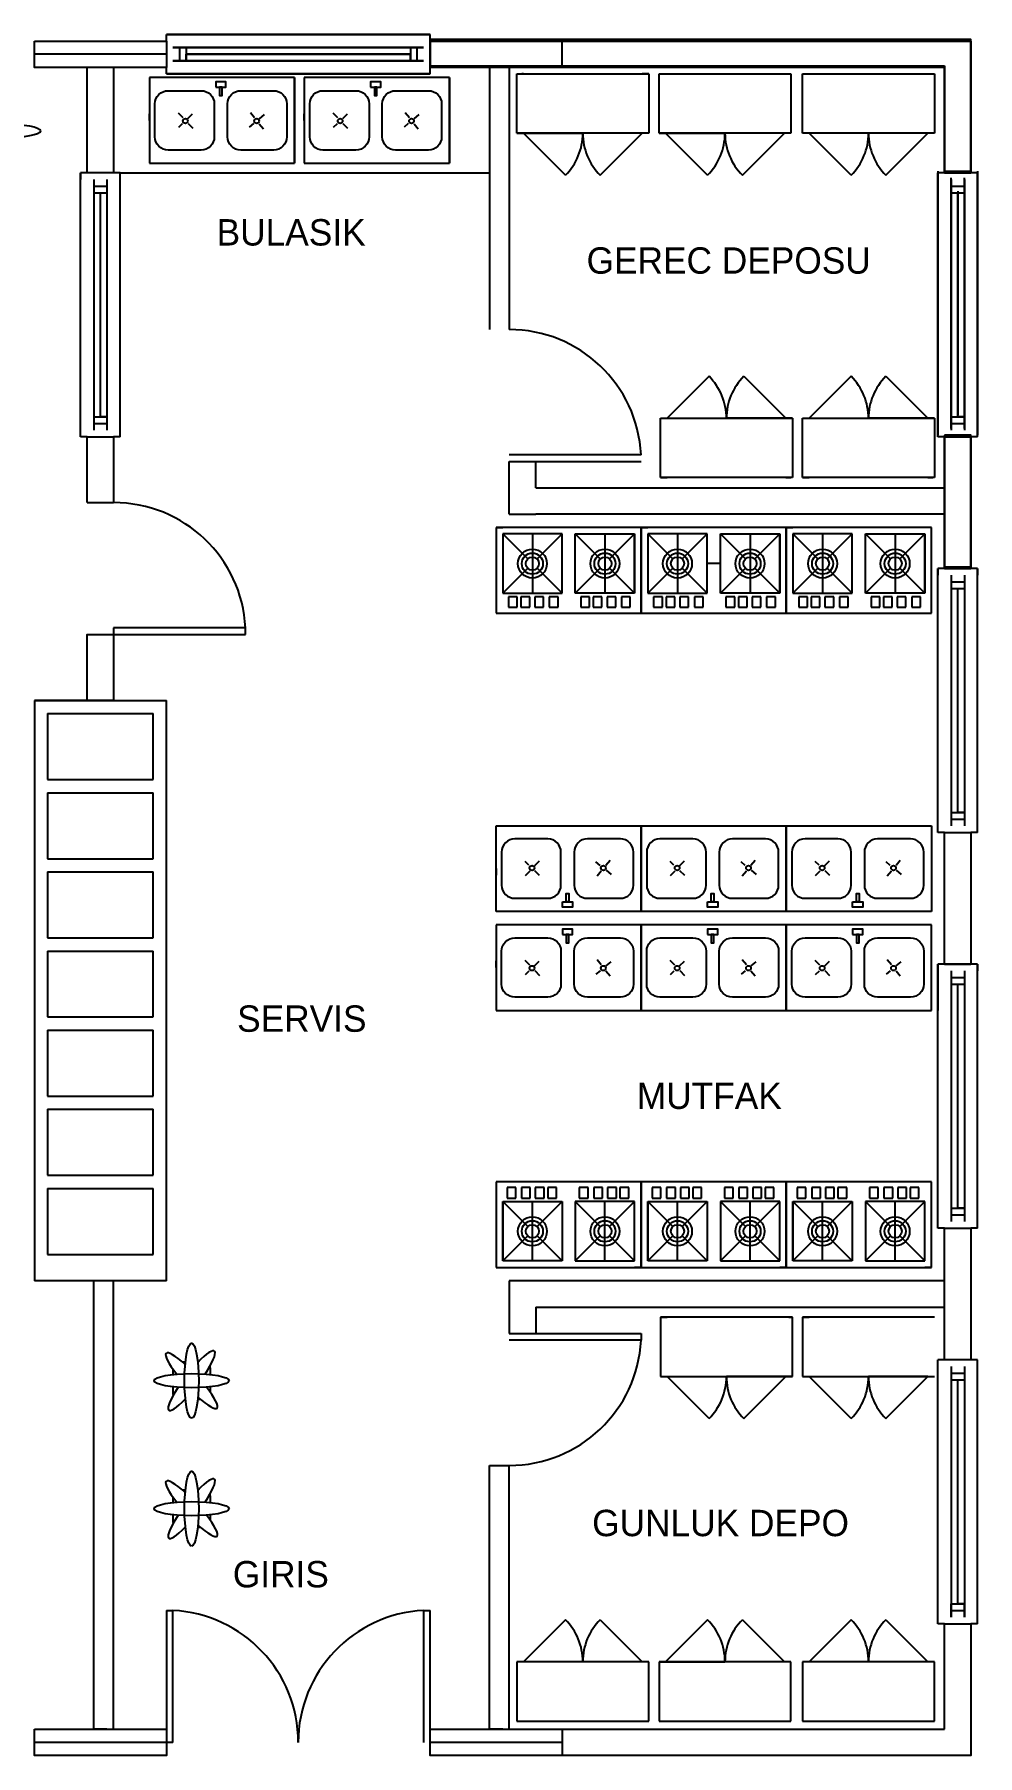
# Model space of a CAD drawing. Header units: millimetres. Extents: x -2460 to 1915, y -15 to 2310.
# Drawn here: x 1200 to 1915, y -10 to 1295 of the extents above; entities that cross this region are included whole.
import ezdxf

# ---------------------------------------------------------------- set-up
doc = ezdxf.new("R2010")
doc.units = ezdxf.units.MM

msp = doc.modelspace()

# ---------------------------------------------------------------- linework, layer by layer
for p, q in [((1300, 1295), (1500, 1295)), ((1300, 1290), (1300, 1295)), ((1300, 1295), (1305, 1295)), ((1500, 1295), (1300, 1295)), ((1300, 1290), (1300, 1295)), ((1300, 1295), (1305, 1295)), ((1500, 1295), (1495, 1295)), ((1500, 1295), (1495, 1295)), ((1500, 1290), (1500, 1295)), ((1500, 1290), (1500, 1295)), ((1300, 1280), (1200, 1280)), ((1300, 1290), (1300, 1270)), ((1495, 1285), (1305, 1285)), ((1305, 1285), (1310, 1285)), ((1305, 1285), (1495, 1285)), ((1305, 1285), (1310, 1285)), ((1310, 1285), (1310, 1275)), ((1310, 1285), (1315, 1285)), ((1310, 1285), (1310, 1275)), ((1310, 1285), (1315, 1285)), ((1315, 1285), (1315, 1275)), ((1315, 1285), (1315, 1275)), ((1315, 1275), (1315, 1280)), ((1315, 1280), (1485, 1280)), ((1485, 1280), (1315, 1280)), ((1490, 1285), (1485, 1285)), ((1485, 1285), (1485, 1275)), ((1490, 1285), (1485, 1285)), ((1485, 1285), (1485, 1275)), ((1485, 1275), (1485, 1280)), ((1495, 1285), (1490, 1285)), ((1490, 1285), (1490, 1275)), ((1495, 1285), (1490, 1285)), ((1490, 1285), (1490, 1275)), ((1500, 1290), (1500, 1270)), ((1900, 1291.25), (1600, 1291.25)), ((1300, 1265), (1300, 1270)), ((1300, 1265), (1300, 1270)), ((1495, 1275), (1305, 1275)), ((1305, 1275), (1310, 1275)), ((1305, 1275), (1495, 1275)), ((1305, 1275), (1310, 1275)), ((1310, 1275), (1315, 1275)), ((1310, 1275), (1315, 1275)), ((1490, 1275), (1485, 1275)), ((1490, 1275), (1485, 1275)), ((1495, 1275), (1490, 1275)), ((1495, 1275), (1490, 1275)), ((1500, 1265), (1500, 1270)), ((1500, 1265), (1500, 1270)), ((1545, 1271.25), (1545, 1071.25)), ((1560, 1271.25), (1560, 1071.25)), ((1600, 1271.25), (1890, 1271.25)), ((1397.193, 1262.335), (1287.193, 1262.335)), ((1287.193, 1262.335), (1287.193, 1197.335)), ((1300, 1265), (1500, 1265)), ((1300, 1265), (1305, 1265)), ((1500, 1265), (1300, 1265)), ((1300, 1265), (1305, 1265)), ((1397.193, 1262.335), (1397.193, 1197.335)), ((1397.193, 1197.335), (1397.193, 1262.335)), ((1514.551, 1262.335), (1404.551, 1262.335)), ((1404.551, 1262.335), (1404.551, 1197.335)), ((1500, 1265), (1495, 1265)), ((1500, 1265), (1495, 1265)), ((1514.551, 1262.335), (1514.551, 1197.335)), ((1514.551, 1197.335), (1514.551, 1262.335)), ((1565.719, 1265.05), (1665.719, 1265.05)), ((1565.719, 1220.05), (1565.719, 1265.05)), ((1565.719, 1265.05), (1570.719, 1265.05)), ((1665.719, 1265.05), (1660.719, 1265.05)), ((1665.719, 1265.05), (1665.719, 1220.05)), ((1673.509, 1265.05), (1773.509, 1265.05)), ((1673.509, 1220.05), (1673.509, 1265.05)), ((1773.509, 1265.05), (1773.509, 1220.05)), ((1782.301, 1265.05), (1882.301, 1265.05)), ((1782.301, 1220.05), (1782.301, 1265.05)), ((1882.301, 1265.05), (1882.301, 1220.05)), ((1287.193, 1229.835), (1287.193, 1234.835)), ((1312.689, 1231.661), (1309.186, 1235.229)), ((1312.052, 1227.17), (1309.198, 1224.367)), ((1316.334, 1231.179), (1319.902, 1234.682)), ((1316.483, 1227.463), (1319.986, 1223.896)), ((1365.973, 1227.361), (1362.908, 1224.791)), ((1366.96, 1231.79), (1363.747, 1235.621)), ((1370.414, 1227.307), (1373.626, 1223.476)), ((1370.556, 1231.023), (1374.387, 1234.236)), ((1404.551, 1229.835), (1404.551, 1234.835)), ((1430.047, 1231.661), (1426.544, 1235.229)), ((1429.41, 1227.17), (1426.556, 1224.367)), ((1433.692, 1231.179), (1437.26, 1234.682)), ((1433.841, 1227.463), (1437.344, 1223.896)), ((1483.331, 1227.361), (1480.266, 1224.791)), ((1484.318, 1231.79), (1481.105, 1235.621)), ((1487.772, 1227.307), (1490.984, 1223.476)), ((1487.914, 1231.023), (1491.745, 1234.236)), ((1665.719, 1220.05), (1565.719, 1220.05)), ((1565.719, 1220.05), (1570.719, 1220.05)), ((1570.719, 1220.05), (1615.719, 1220.05)), ((1660.719, 1220.05), (1570.719, 1220.05)), ((1602.539, 1188.23), (1570.719, 1220.05)), ((1628.9, 1188.23), (1660.719, 1220.05)), ((1773.509, 1220.05), (1673.509, 1220.05)), ((1673.509, 1220.05), (1678.509, 1220.05)), ((1678.509, 1220.05), (1723.509, 1220.05)), ((1768.509, 1220.05), (1678.509, 1220.05)), ((1710.329, 1188.23), (1678.509, 1220.05)), ((1736.69, 1188.23), (1768.509, 1220.05)), ((1882.301, 1220.05), (1782.301, 1220.05)), ((1877.301, 1220.05), (1787.301, 1220.05)), ((1819.121, 1188.23), (1787.301, 1220.05)), ((1845.481, 1188.23), (1877.301, 1220.05)), ((1235, 990), (1235, 1190)), ((1240, 1190), (1235, 1190)), ((1235, 1190), (1235, 1185)), ((1265, 1190), (1260, 1190)), ((1265, 990), (1265, 1190)), ((1265, 1190), (1545, 1190)), ((1287.193, 1197.335), (1397.193, 1197.335)), ((1287.193, 1197.335), (1397.193, 1197.335)), ((1404.551, 1197.335), (1514.551, 1197.335)), ((1404.551, 1197.335), (1514.551, 1197.335)), ((1885, 1191.25), (1885, 991.25)), ((1885, 990), (1885, 1190)), ((1890, 1190), (1885, 1190)), ((1885, 1190), (1885, 1185)), ((1890, 1190), (1910, 1190)), ((1915, 1190), (1910, 1190)), ((1915, 1191.25), (1915, 991.25)), ((1915, 990), (1915, 1190)), ((1915, 1190), (1915, 1185)), ((1245, 1185), (1245, 995)), ((1245, 1180), (1255, 1180)), ((1245, 1175), (1255, 1175)), ((1250, 1005), (1250, 1175)), ((1255, 1185), (1255, 995)), ((1895, 996.25), (1895, 1186.25)), ((1895, 1185), (1895, 995)), ((1895, 1185), (1895, 1180)), ((1895, 1180), (1905, 1180)), ((1895, 1180), (1895, 1175)), ((1895, 1175), (1905, 1175)), ((1900, 1176.25), (1900, 1006.25)), ((1900, 1005), (1900, 1175)), ((1905, 996.25), (1905, 1186.25)), ((1905, 1185), (1905, 995)), ((1905, 1185), (1905, 1180)), ((1905, 1180), (1905, 1175)), ((1711.42, 1035.77), (1679.6, 1003.95)), ((1737.78, 1035.77), (1769.6, 1003.95)), ((1819.12, 1035.77), (1787.3, 1003.95)), ((1845.48, 1035.77), (1877.3, 1003.95)), ((1245, 1005), (1255, 1005)), ((1255, 1005), (1250, 1005)), ((1895, 1005), (1905, 1005)), ((1905, 1005), (1900, 1005)), ((1245, 1000), (1255, 1000)), ((1674.6, 958.95), (1674.6, 1003.95)), ((1674.6, 1003.95), (1774.6, 1003.95)), ((1679.6, 1003.95), (1769.6, 1003.95)), ((1769.6, 1003.95), (1724.6, 1003.95)), ((1774.6, 1003.95), (1769.6, 1003.95)), ((1774.6, 1003.95), (1774.6, 958.95)), ((1782.3, 958.95), (1782.3, 1003.95)), ((1782.3, 1003.95), (1882.3, 1003.95)), ((1787.3, 1003.95), (1877.3, 1003.95)), ((1877.3, 1003.95), (1832.3, 1003.95)), ((1882.3, 1003.95), (1877.3, 1003.95)), ((1882.3, 1003.95), (1882.3, 958.95)), ((1895, 1000), (1905, 1000)), ((1240, 990), (1235, 990)), ((1240, 990), (1260, 990)), ((1265, 990), (1260, 990)), ((1890, 990), (1885, 990)), ((1890, 990), (1910, 990)), ((1915, 990), (1910, 990)), ((1659.875, 976.25), (1559.875, 976.25)), ((1559.875, 971.25), (1659.875, 971.25)), ((1560, 931.25), (1559.875, 971.25)), ((1580, 951.25), (1580, 971.25)), ((1774.6, 958.95), (1674.6, 958.95)), ((1674.6, 958.95), (1679.6, 958.95)), ((1774.6, 958.95), (1769.6, 958.95)), ((1882.3, 958.95), (1782.3, 958.95)), ((1782.3, 958.95), (1787.3, 958.95)), ((1882.3, 958.95), (1877.3, 958.95)), ((1890, 951.25), (1890, 958.95)), ((1239.875, 940), (1260, 940)), ((1560, 931.25), (1580, 931.25)), ((1890, 931.25), (1890, 921.25)), ((1890, 931.25), (1890, 921.25)), ((1660, 921.25), (1550, 921.25)), ((1550, 921.25), (1550, 856.25)), ((1550, 921.25), (1555, 921.25)), ((1550, 921.25), (1555, 921.25)), ((1555, 916.25), (1555, 871.25)), ((1600, 916.25), (1555, 916.25)), ((1555, 916.25), (1573.964, 897.286)), ((1577.5, 916.25), (1577.5, 871.25)), ((1600, 916.25), (1581.036, 897.286)), ((1600, 871.25), (1600, 916.25)), ((1600, 871.25), (1600, 916.25)), ((1660, 921.25), (1610, 921.25)), ((1610, 916.25), (1655, 916.25)), ((1610, 871.25), (1610, 916.25)), ((1610, 916.25), (1628.964, 897.286)), ((1632.5, 916.25), (1632.5, 871.25)), ((1655, 916.25), (1636.036, 897.286)), ((1655, 916.25), (1655, 871.25)), ((1655, 871.25), (1655, 916.25)), ((1660, 856.25), (1660, 921.25)), ((1770, 921.25), (1660, 921.25)), ((1660, 921.25), (1660, 856.25)), ((1660, 921.25), (1665, 921.25)), ((1660, 921.25), (1665, 921.25)), ((1665, 916.25), (1665, 871.25)), ((1710, 916.25), (1665, 916.25)), ((1665, 916.25), (1683.964, 897.286)), ((1687.5, 916.25), (1687.5, 871.25)), ((1710, 916.25), (1691.036, 897.286)), ((1710, 871.25), (1710, 916.25)), ((1710, 871.25), (1710, 916.25)), ((1770, 921.25), (1720, 921.25)), ((1720, 916.25), (1765, 916.25)), ((1720, 871.25), (1720, 916.25)), ((1720, 916.25), (1738.964, 897.286)), ((1742.5, 916.25), (1742.5, 871.25)), ((1765, 916.25), (1746.036, 897.286)), ((1765, 916.25), (1765, 871.25)), ((1765, 871.25), (1765, 916.25)), ((1770, 856.25), (1770, 921.25)), ((1880, 921.25), (1770, 921.25)), ((1770, 921.25), (1770, 856.25)), ((1770, 921.25), (1775, 921.25)), ((1770, 921.25), (1775, 921.25)), ((1775, 916.25), (1775, 871.25)), ((1820, 916.25), (1775, 916.25)), ((1775, 916.25), (1793.964, 897.286)), ((1797.5, 916.25), (1797.5, 871.25)), ((1820, 916.25), (1801.036, 897.286)), ((1820, 871.25), (1820, 916.25)), ((1820, 871.25), (1820, 916.25)), ((1880, 921.25), (1830, 921.25)), ((1830, 916.25), (1875, 916.25)), ((1830, 871.25), (1830, 916.25)), ((1830, 916.25), (1848.964, 897.286)), ((1852.5, 916.25), (1852.5, 871.25)), ((1875, 916.25), (1856.036, 897.286)), ((1875, 916.25), (1875, 871.25)), ((1875, 871.25), (1875, 916.25)), ((1880, 856.25), (1880, 921.25)), ((1573.964, 890.214), (1555, 871.25)), ((1581.036, 890.214), (1600, 871.25)), ((1610, 871.25), (1610, 893.75)), ((1628.964, 890.214), (1610, 871.25)), ((1636.036, 890.214), (1655, 871.25)), ((1683.964, 890.214), (1665, 871.25)), ((1691.036, 890.214), (1710, 871.25)), ((1720, 893.75), (1710, 893.75)), ((1720, 871.25), (1720, 893.75)), ((1738.964, 890.214), (1720, 871.25)), ((1746.036, 890.214), (1765, 871.25)), ((1793.964, 890.214), (1775, 871.25)), ((1801.036, 890.214), (1820, 871.25)), ((1830, 871.25), (1830, 893.75)), ((1848.964, 890.214), (1830, 871.25)), ((1856.036, 890.214), (1875, 871.25)), ((1885, 690), (1885, 890)), ((1890, 890), (1885, 890)), ((1885, 890), (1885, 885)), ((1890, 890), (1910, 890)), ((1915, 890), (1910, 890)), ((1915, 690), (1915, 890)), ((1915, 890), (1915, 885)), ((1895, 885), (1895, 695)), ((1895, 885), (1895, 880)), ((1895, 880), (1905, 880)), ((1895, 880), (1895, 875)), ((1895, 875), (1905, 875)), ((1900, 705), (1900, 875)), ((1905, 885), (1905, 695)), ((1905, 885), (1905, 880)), ((1905, 880), (1905, 875)), ((1555, 871.25), (1600, 871.25)), ((1559.445, 868.586), (1559.445, 860.613)), ((1566.077, 868.586), (1559.445, 868.586)), ((1566.077, 860.613), (1566.077, 868.586)), ((1568.855, 868.586), (1568.855, 860.613)), ((1575.487, 868.586), (1568.855, 868.586)), ((1575.487, 860.613), (1575.487, 868.586)), ((1579.311, 868.586), (1579.311, 860.613)), ((1585.943, 868.586), (1579.311, 868.586)), ((1585.943, 860.613), (1585.943, 868.586)), ((1590.314, 868.586), (1590.314, 860.613)), ((1596.946, 868.586), (1590.314, 868.586)), ((1596.946, 860.613), (1596.946, 868.586)), ((1655, 871.25), (1610, 871.25)), ((1614.223, 868.586), (1614.223, 860.613)), ((1620.855, 868.586), (1614.223, 868.586)), ((1620.855, 860.613), (1620.855, 868.586)), ((1623.633, 868.586), (1623.633, 860.613)), ((1630.265, 868.586), (1623.633, 868.586)), ((1630.265, 860.613), (1630.265, 868.586)), ((1634.089, 868.586), (1634.089, 860.613)), ((1640.721, 868.586), (1634.089, 868.586)), ((1640.721, 860.613), (1640.721, 868.586)), ((1645.092, 868.586), (1645.092, 860.613)), ((1651.724, 868.586), (1645.092, 868.586)), ((1651.724, 860.613), (1651.724, 868.586)), ((1665, 871.25), (1710, 871.25)), ((1669.445, 868.586), (1669.445, 860.613)), ((1676.077, 868.586), (1669.445, 868.586)), ((1676.077, 860.613), (1676.077, 868.586)), ((1678.855, 868.586), (1678.855, 860.613)), ((1685.487, 868.586), (1678.855, 868.586)), ((1685.487, 860.613), (1685.487, 868.586)), ((1689.311, 868.586), (1689.311, 860.613)), ((1695.943, 868.586), (1689.311, 868.586)), ((1695.943, 860.613), (1695.943, 868.586)), ((1700.314, 868.586), (1700.314, 860.613)), ((1706.946, 868.586), (1700.314, 868.586)), ((1706.946, 860.613), (1706.946, 868.586)), ((1765, 871.25), (1720, 871.25)), ((1724.223, 868.586), (1724.223, 860.613)), ((1730.855, 868.586), (1724.223, 868.586)), ((1730.855, 860.613), (1730.855, 868.586)), ((1733.633, 868.586), (1733.633, 860.613)), ((1740.265, 868.586), (1733.633, 868.586)), ((1740.265, 860.613), (1740.265, 868.586)), ((1744.089, 868.586), (1744.089, 860.613)), ((1750.721, 868.586), (1744.089, 868.586)), ((1750.721, 860.613), (1750.721, 868.586)), ((1755.092, 868.586), (1755.092, 860.613)), ((1761.724, 868.586), (1755.092, 868.586)), ((1761.724, 860.613), (1761.724, 868.586)), ((1775, 871.25), (1820, 871.25)), ((1779.445, 868.586), (1779.445, 860.613)), ((1786.077, 868.586), (1779.445, 868.586)), ((1786.077, 860.613), (1786.077, 868.586)), ((1788.855, 868.586), (1788.855, 860.613)), ((1795.487, 868.586), (1788.855, 868.586)), ((1795.487, 860.613), (1795.487, 868.586)), ((1799.311, 868.586), (1799.311, 860.613)), ((1805.943, 868.586), (1799.311, 868.586)), ((1805.943, 860.613), (1805.943, 868.586)), ((1810.314, 868.586), (1810.314, 860.613)), ((1816.946, 868.586), (1810.314, 868.586)), ((1816.946, 860.613), (1816.946, 868.586)), ((1875, 871.25), (1830, 871.25)), ((1834.223, 868.586), (1834.223, 860.613)), ((1840.855, 868.586), (1834.223, 868.586)), ((1840.855, 860.613), (1840.855, 868.586)), ((1843.633, 868.586), (1843.633, 860.613)), ((1850.265, 868.586), (1843.633, 868.586)), ((1850.265, 860.613), (1850.265, 868.586)), ((1854.089, 868.586), (1854.089, 860.613)), ((1860.721, 868.586), (1854.089, 868.586)), ((1860.721, 860.613), (1860.721, 868.586)), ((1865.092, 868.586), (1865.092, 860.613)), ((1871.724, 868.586), (1865.092, 868.586)), ((1871.724, 860.613), (1871.724, 868.586)), ((1550, 856.25), (1660, 856.25)), ((1559.445, 860.613), (1566.077, 860.613)), ((1568.855, 860.613), (1575.487, 860.613)), ((1579.311, 860.613), (1585.943, 860.613)), ((1590.314, 860.613), (1596.946, 860.613)), ((1614.223, 860.613), (1620.855, 860.613)), ((1623.633, 860.613), (1630.265, 860.613)), ((1634.089, 860.613), (1640.721, 860.613)), ((1645.092, 860.613), (1651.724, 860.613)), ((1660, 856.25), (1770, 856.25)), ((1669.445, 860.613), (1676.077, 860.613)), ((1678.855, 860.613), (1685.487, 860.613)), ((1689.311, 860.613), (1695.943, 860.613)), ((1700.314, 860.613), (1706.946, 860.613)), ((1724.223, 860.613), (1730.855, 860.613)), ((1733.633, 860.613), (1740.265, 860.613)), ((1744.089, 860.613), (1750.721, 860.613)), ((1755.092, 860.613), (1761.724, 860.613)), ((1770, 856.25), (1880, 856.25)), ((1779.445, 860.613), (1786.077, 860.613)), ((1788.855, 860.613), (1795.487, 860.613)), ((1799.311, 860.613), (1805.943, 860.613)), ((1810.314, 860.613), (1816.946, 860.613)), ((1834.223, 860.613), (1840.855, 860.613)), ((1843.633, 860.613), (1850.265, 860.613)), ((1854.089, 860.613), (1860.721, 860.613)), ((1865.092, 860.613), (1871.724, 860.613)), ((1260, 845), (1260, 840)), ((1360, 845), (1260, 845)), ((1260, 840), (1360, 840)), ((1360, 840), (1360, 845)), ((1250, 790), (1200, 790)), ((1200, 790), (1250, 790)), ((1200, 790), (1200, 350)), ((1260, 790), (1240, 790)), ((1250, 790), (1300, 790)), ((1300, 350), (1300, 790)), ((1210, 780), (1250, 780)), ((1210, 780), (1210, 730)), ((1250, 780), (1290, 780)), ((1290, 730), (1290, 780)), ((1210, 730), (1290, 730)), ((1210, 720), (1250, 720)), ((1210, 720), (1210, 670)), ((1250, 720), (1290, 720)), ((1290, 670), (1290, 720)), ((1895, 705), (1905, 705)), ((1905, 705), (1900, 705)), ((1550, 630), (1550, 695)), ((1550, 695), (1880, 695)), ((1660, 630), (1660, 695)), ((1660, 695), (1660, 630)), ((1770, 630), (1770, 695)), ((1770, 695), (1770, 630)), ((1880, 695), (1880, 630)), ((1895, 700), (1905, 700)), ((1890, 690), (1885, 690)), ((1890, 690), (1910, 690)), ((1915, 690), (1910, 690)), ((1210, 670), (1290, 670)), ((1574.859, 665.165), (1572.005, 667.967)), ((1579.291, 664.871), (1582.793, 668.439)), ((1628.78, 664.973), (1625.715, 667.543)), ((1633.221, 665.027), (1636.434, 668.859)), ((1684.859, 665.165), (1682.005, 667.967)), ((1689.291, 664.871), (1692.793, 668.439)), ((1738.78, 664.973), (1735.715, 667.543)), ((1743.221, 665.027), (1746.434, 668.859)), ((1794.859, 665.165), (1792.005, 667.967)), ((1799.291, 664.871), (1802.793, 668.439)), ((1848.78, 664.973), (1845.715, 667.543)), ((1853.221, 665.027), (1856.434, 668.859)), ((1210, 660), (1250, 660)), ((1210, 660), (1210, 610)), ((1250, 660), (1290, 660)), ((1290, 610), (1290, 660)), ((1550, 662.5), (1550, 657.5)), ((1575.496, 660.673), (1571.994, 657.105)), ((1579.141, 661.156), (1582.709, 657.653)), ((1629.767, 660.545), (1626.555, 656.714)), ((1633.363, 661.311), (1637.195, 658.099)), ((1660, 662.5), (1660, 657.5)), ((1685.496, 660.673), (1681.994, 657.105)), ((1689.141, 661.156), (1692.709, 657.653)), ((1739.767, 660.545), (1736.555, 656.714)), ((1743.363, 661.311), (1747.195, 658.099)), ((1770, 662.5), (1770, 657.5)), ((1795.496, 660.673), (1791.994, 657.105)), ((1799.141, 661.156), (1802.709, 657.653)), ((1849.767, 660.545), (1846.555, 656.714)), ((1853.363, 661.311), (1857.195, 658.099)), ((1660, 630), (1550, 630)), ((1770, 630), (1660, 630)), ((1880, 630), (1770, 630)), ((1660, 620), (1550, 620)), ((1550, 620), (1550, 555)), ((1770, 620), (1660, 620)), ((1660, 620), (1660, 555)), ((1660, 555), (1660, 620)), ((1880, 620), (1770, 620)), ((1770, 620), (1770, 555)), ((1770, 555), (1770, 620)), ((1880, 555), (1880, 620)), ((1210, 610), (1290, 610)), ((1210, 600), (1250, 600)), ((1210, 600), (1210, 550)), ((1250, 600), (1290, 600)), ((1290, 550), (1290, 600)), ((1550, 587.5), (1550, 592.5)), ((1575.496, 589.327), (1571.994, 592.895)), ((1579.141, 588.844), (1582.709, 592.347)), ((1629.767, 589.455), (1626.555, 593.286)), ((1633.363, 588.689), (1637.195, 591.901)), ((1660, 587.5), (1660, 592.5)), ((1685.496, 589.327), (1681.994, 592.895)), ((1689.141, 588.844), (1692.709, 592.347)), ((1739.767, 589.455), (1736.555, 593.286)), ((1743.363, 588.689), (1747.195, 591.901)), ((1770, 587.5), (1770, 592.5)), ((1795.496, 589.327), (1791.994, 592.895)), ((1799.141, 588.844), (1802.709, 592.347)), ((1849.767, 589.455), (1846.555, 593.286)), ((1853.363, 588.689), (1857.195, 591.901)), ((1885, 390), (1885, 590)), ((1890, 590), (1885, 590)), ((1885, 590), (1885, 585)), ((1885, 590), (1885, 555)), ((1890, 590), (1910, 590)), ((1915, 590), (1910, 590)), ((1915, 390), (1915, 590)), ((1915, 590), (1915, 585)), ((1574.859, 584.835), (1572.005, 582.033)), ((1579.291, 585.129), (1582.793, 581.561)), ((1628.78, 585.027), (1625.715, 582.457)), ((1633.221, 584.973), (1636.434, 581.141)), ((1684.859, 584.835), (1682.005, 582.033)), ((1689.291, 585.129), (1692.793, 581.561)), ((1738.78, 585.027), (1735.715, 582.457)), ((1743.221, 584.973), (1746.434, 581.141)), ((1794.859, 584.835), (1792.005, 582.033)), ((1799.291, 585.129), (1802.793, 581.561)), ((1848.78, 585.027), (1845.715, 582.457)), ((1853.221, 584.973), (1856.434, 581.141)), ((1895, 585), (1895, 395)), ((1895, 585), (1895, 580)), ((1895, 580), (1905, 580)), ((1895, 580), (1895, 575)), ((1895, 575), (1905, 575)), ((1900, 405), (1900, 575)), ((1905, 585), (1905, 395)), ((1905, 585), (1905, 580)), ((1905, 580), (1905, 575)), ((1210, 550), (1290, 550)), ((1550, 555), (1660, 555)), ((1550, 555), (1660, 555)), ((1660, 555), (1770, 555)), ((1660, 555), (1770, 555)), ((1770, 555), (1880, 555)), ((1770, 555), (1880, 555)), ((1210, 540), (1250, 540)), ((1210, 540), (1210, 490)), ((1250, 540), (1290, 540)), ((1290, 490), (1290, 540)), ((1210, 490), (1290, 490)), ((1210, 480), (1250, 480)), ((1210, 480), (1210, 430)), ((1250, 480), (1290, 480)), ((1290, 430), (1290, 480)), ((1210, 430), (1290, 430)), ((1210, 420), (1250, 420)), ((1210, 420), (1210, 370)), ((1250, 420), (1290, 420)), ((1290, 370), (1290, 420)), ((1660, 425), (1550, 425)), ((1550, 425), (1550, 360)), ((1564.908, 420.637), (1558.276, 420.637)), ((1558.276, 420.637), (1558.276, 412.664)), ((1564.908, 412.664), (1564.908, 420.637)), ((1575.911, 420.637), (1569.279, 420.637)), ((1569.279, 420.637), (1569.279, 412.664)), ((1575.911, 412.664), (1575.911, 420.637)), ((1586.367, 420.637), (1579.735, 420.637)), ((1579.735, 420.637), (1579.735, 412.664)), ((1586.367, 412.664), (1586.367, 420.637)), ((1595.777, 420.637), (1589.145, 420.637)), ((1589.145, 420.637), (1589.145, 412.664)), ((1595.777, 412.664), (1595.777, 420.637)), ((1619.686, 420.637), (1613.054, 420.637)), ((1613.054, 420.637), (1613.054, 412.664)), ((1619.686, 412.664), (1619.686, 420.637)), ((1630.689, 420.637), (1624.057, 420.637)), ((1624.057, 420.637), (1624.057, 412.664)), ((1630.689, 412.664), (1630.689, 420.637)), ((1641.145, 420.637), (1634.513, 420.637)), ((1634.513, 420.637), (1634.513, 412.664)), ((1641.145, 412.664), (1641.145, 420.637)), ((1650.555, 420.637), (1643.923, 420.637)), ((1643.923, 420.637), (1643.923, 412.664)), ((1650.555, 412.664), (1650.555, 420.637)), ((1770, 425), (1660, 425)), ((1660, 425), (1660, 360)), ((1660, 360), (1660, 425)), ((1674.908, 420.637), (1668.276, 420.637)), ((1668.276, 420.637), (1668.276, 412.664)), ((1674.908, 412.664), (1674.908, 420.637)), ((1685.911, 420.637), (1679.279, 420.637)), ((1679.279, 420.637), (1679.279, 412.664)), ((1685.911, 412.664), (1685.911, 420.637)), ((1696.367, 420.637), (1689.735, 420.637)), ((1689.735, 420.637), (1689.735, 412.664)), ((1696.367, 412.664), (1696.367, 420.637)), ((1705.777, 420.637), (1699.145, 420.637)), ((1699.145, 420.637), (1699.145, 412.664)), ((1705.777, 412.664), (1705.777, 420.637)), ((1729.686, 420.637), (1723.054, 420.637)), ((1723.054, 420.637), (1723.054, 412.664)), ((1729.686, 412.664), (1729.686, 420.637)), ((1740.689, 420.637), (1734.057, 420.637)), ((1734.057, 420.637), (1734.057, 412.664)), ((1740.689, 412.664), (1740.689, 420.637)), ((1751.145, 420.637), (1744.513, 420.637)), ((1744.513, 420.637), (1744.513, 412.664)), ((1751.145, 412.664), (1751.145, 420.637)), ((1760.555, 420.637), (1753.923, 420.637)), ((1753.923, 420.637), (1753.923, 412.664)), ((1760.555, 412.664), (1760.555, 420.637)), ((1880, 425), (1770, 425)), ((1770, 425), (1770, 360)), ((1770, 360), (1770, 425)), ((1784.908, 420.637), (1778.276, 420.637)), ((1778.276, 420.637), (1778.276, 412.664)), ((1784.908, 412.664), (1784.908, 420.637)), ((1795.911, 420.637), (1789.279, 420.637)), ((1789.279, 420.637), (1789.279, 412.664)), ((1795.911, 412.664), (1795.911, 420.637)), ((1806.367, 420.637), (1799.735, 420.637)), ((1799.735, 420.637), (1799.735, 412.664)), ((1806.367, 412.664), (1806.367, 420.637)), ((1815.777, 420.637), (1809.145, 420.637)), ((1809.145, 420.637), (1809.145, 412.664)), ((1815.777, 412.664), (1815.777, 420.637)), ((1839.686, 420.637), (1833.054, 420.637)), ((1833.054, 420.637), (1833.054, 412.664)), ((1839.686, 412.664), (1839.686, 420.637)), ((1850.689, 420.637), (1844.057, 420.637)), ((1844.057, 420.637), (1844.057, 412.664)), ((1850.689, 412.664), (1850.689, 420.637)), ((1861.145, 420.637), (1854.513, 420.637)), ((1854.513, 420.637), (1854.513, 412.664)), ((1861.145, 412.664), (1861.145, 420.637)), ((1870.555, 420.637), (1863.923, 420.637)), ((1863.923, 420.637), (1863.923, 412.664)), ((1870.555, 412.664), (1870.555, 420.637)), ((1880, 360), (1880, 425)), ((1555, 365), (1555, 410)), ((1555, 410), (1600, 410)), ((1573.964, 391.036), (1555, 410)), ((1555, 410), (1555, 365)), ((1558.276, 412.664), (1564.908, 412.664)), ((1569.279, 412.664), (1575.911, 412.664)), ((1577.5, 365), (1577.5, 410)), ((1579.735, 412.664), (1586.367, 412.664)), ((1581.036, 391.036), (1600, 410)), ((1589.145, 412.664), (1595.777, 412.664)), ((1600, 410), (1600, 365)), ((1600, 410), (1600, 387.5)), ((1655, 410), (1610, 410)), ((1610, 410), (1610, 365)), ((1628.964, 391.036), (1610, 410)), ((1610, 410), (1610, 365)), ((1613.054, 412.664), (1619.686, 412.664)), ((1624.057, 412.664), (1630.689, 412.664)), ((1632.5, 365), (1632.5, 410)), ((1634.513, 412.664), (1641.145, 412.664)), ((1636.036, 391.036), (1655, 410)), ((1643.923, 412.664), (1650.555, 412.664)), ((1655, 365), (1655, 410)), ((1665, 365), (1665, 410)), ((1665, 410), (1710, 410)), ((1683.964, 391.036), (1665, 410)), ((1665, 410), (1665, 365)), ((1668.276, 412.664), (1674.908, 412.664)), ((1679.279, 412.664), (1685.911, 412.664)), ((1687.5, 365), (1687.5, 410)), ((1689.735, 412.664), (1696.367, 412.664)), ((1691.036, 391.036), (1710, 410)), ((1699.145, 412.664), (1705.777, 412.664)), ((1710, 410), (1710, 365)), ((1710, 410), (1710, 387.5)), ((1765, 410), (1720, 410)), ((1720, 410), (1720, 365)), ((1738.964, 391.036), (1720, 410)), ((1720, 410), (1720, 365)), ((1723.054, 412.664), (1729.686, 412.664)), ((1734.057, 412.664), (1740.689, 412.664)), ((1742.5, 365), (1742.5, 410)), ((1744.513, 412.664), (1751.145, 412.664)), ((1746.036, 391.036), (1765, 410)), ((1753.923, 412.664), (1760.555, 412.664)), ((1765, 365), (1765, 410)), ((1775, 365), (1775, 410)), ((1775, 410), (1820, 410)), ((1793.964, 391.036), (1775, 410)), ((1775, 410), (1775, 365)), ((1778.276, 412.664), (1784.908, 412.664)), ((1789.279, 412.664), (1795.911, 412.664)), ((1797.5, 365), (1797.5, 410)), ((1799.735, 412.664), (1806.367, 412.664)), ((1801.036, 391.036), (1820, 410)), ((1809.145, 412.664), (1815.777, 412.664)), ((1820, 410), (1820, 365)), ((1820, 410), (1820, 387.5)), ((1875, 410), (1830, 410)), ((1830, 410), (1830, 365)), ((1848.964, 391.036), (1830, 410)), ((1830, 410), (1830, 365)), ((1833.054, 412.664), (1839.686, 412.664)), ((1844.057, 412.664), (1850.689, 412.664)), ((1852.5, 365), (1852.5, 410)), ((1854.513, 412.664), (1861.145, 412.664)), ((1856.036, 391.036), (1875, 410)), ((1863.923, 412.664), (1870.555, 412.664)), ((1875, 365), (1875, 410)), ((1895, 405), (1905, 405)), ((1905, 405), (1900, 405)), ((1895, 400), (1905, 400)), ((1555, 365), (1573.964, 383.964)), ((1600, 365), (1581.036, 383.964)), ((1610, 365), (1628.964, 383.964)), ((1655, 365), (1636.036, 383.964)), ((1665, 365), (1683.964, 383.964)), ((1710, 365), (1691.036, 383.964)), ((1720, 365), (1738.964, 383.964)), ((1765, 365), (1746.036, 383.964)), ((1775, 365), (1793.964, 383.964)), ((1820, 365), (1801.036, 383.964)), ((1830, 365), (1848.964, 383.964)), ((1875, 365), (1856.036, 383.964)), ((1890, 390), (1885, 390)), ((1890, 390), (1910, 390)), ((1915, 390), (1910, 390)), ((1210, 370), (1290, 370)), ((1550, 360), (1660, 360)), ((1550, 360), (1600, 360)), ((1600, 365), (1555, 365)), ((1610, 365), (1655, 365)), ((1660, 360), (1655, 360)), ((1660, 360), (1655, 360)), ((1660, 360), (1770, 360)), ((1660, 360), (1710, 360)), ((1710, 365), (1665, 365)), ((1720, 365), (1765, 365)), ((1770, 360), (1765, 360)), ((1770, 360), (1765, 360)), ((1770, 360), (1880, 360)), ((1770, 360), (1820, 360)), ((1820, 365), (1775, 365)), ((1830, 365), (1875, 365)), ((1880, 360), (1875, 360)), ((1880, 360), (1875, 360)), ((1250, 350), (1200, 350)), ((1245, 210), (1245, 350)), ((1300, 350), (1250, 350)), ((1260, 210), (1260, 350)), ((1560, 350), (1559.875, 310)), ((1580, 350), (1560, 350)), ((1890, 350), (1880, 350)), ((1580, 330), (1580, 310)), ((1774.6, 322.3), (1674.6, 322.3)), ((1674.6, 322.3), (1674.6, 277.3)), ((1674.6, 322.3), (1679.6, 322.3)), ((1774.6, 322.3), (1769.6, 322.3)), ((1774.6, 277.3), (1774.6, 322.3)), ((1882.3, 322.3), (1782.3, 322.3)), ((1782.3, 322.3), (1782.3, 277.3)), ((1782.3, 322.3), (1787.3, 322.3)), ((1559.875, 310), (1659.875, 310)), ((1659.875, 305), (1559.875, 305)), ((1659.875, 310), (1659.875, 305)), ((1885, 90), (1885, 290)), ((1890, 290), (1885, 290)), ((1915, 290), (1910, 290)), ((1915, 90), (1915, 290)), ((1674.6, 277.3), (1774.6, 277.3)), ((1711.42, 245.48), (1679.6, 277.3)), ((1679.6, 277.3), (1769.6, 277.3)), ((1769.6, 277.3), (1724.6, 277.3)), ((1737.78, 245.48), (1769.6, 277.3)), ((1774.6, 277.3), (1769.6, 277.3)), ((1782.3, 277.3), (1882.3, 277.3)), ((1819.12, 245.48), (1787.3, 277.3)), ((1787.3, 277.3), (1877.3, 277.3)), ((1877.3, 277.3), (1832.3, 277.3)), ((1845.48, 245.48), (1877.3, 277.3)), ((1895, 285), (1895, 95)), ((1895, 280), (1905, 280)), ((1895, 275), (1905, 275)), ((1900, 105), (1900, 275)), ((1905, 285), (1905, 95)), ((1245, 10), (1245, 210)), ((1260, 10), (1260, 210)), ((1545, 10), (1545, 210)), ((1545, 210), (1559.875, 210)), ((1560, 10), (1560, 210)), ((1895, 100), (1895, 105)), ((1895, 105), (1905, 105)), ((1905, 105), (1900, 105)), ((1905, 100), (1905, 105)), ((1300, 100), (1300, 0)), ((1300, 100), (1305, 100)), ((1305, 0), (1305, 100)), ((1495, 100), (1495, 0)), ((1495, 100), (1500, 100)), ((1500, 0), (1500, 100)), ((1602.539, 93.02), (1570.719, 61.2)), ((1628.9, 93.02), (1660.719, 61.2)), ((1710.329, 93.02), (1678.509, 61.2)), ((1736.69, 93.02), (1768.509, 61.2)), ((1819.121, 93.02), (1787.301, 61.2)), ((1845.481, 93.02), (1877.301, 61.2)), ((1885, 90), (1885, 95)), ((1895, 95), (1895, 100)), ((1895, 100), (1905, 100)), ((1905, 95), (1905, 100)), ((1915, 90), (1915, 95)), ((1890, 90), (1885, 90)), ((1890, 90), (1910, 90)), ((1915, 90), (1910, 90)), ((1665.719, 61.2), (1565.719, 61.2)), ((1565.719, 61.2), (1565.719, 16.2)), ((1660.719, 61.2), (1570.719, 61.2)), ((1665.719, 16.2), (1665.719, 61.2)), ((1773.509, 61.2), (1673.509, 61.2)), ((1673.509, 61.2), (1673.509, 16.2)), ((1673.509, 61.2), (1678.509, 61.2)), ((1678.509, 61.2), (1723.509, 61.2)), ((1768.509, 61.2), (1678.509, 61.2)), ((1773.509, 16.2), (1773.509, 61.2)), ((1882.301, 61.2), (1782.301, 61.2)), ((1782.301, 61.2), (1782.301, 16.2)), ((1877.301, 61.2), (1787.301, 61.2)), ((1882.301, 16.2), (1882.301, 61.2)), ((1565.719, 16.2), (1665.719, 16.2)), ((1673.509, 16.2), (1773.509, 16.2)), ((1782.301, 16.2), (1882.301, 16.2)), ((1300, 0), (1200, 0)), ((1255, 10), (1245, 10)), ((1245, 10), (1260, 10)), ((1250, 10), (1260, 10)), ((1305, 0), (1300, 0)), ((1600, 0), (1500, 0)), ((1555, 10), (1545, 10)), ((1545, 10), (1560, 10)), ((1550, 10), (1560, 10)), ((1600, 10), (1890, 10)), ((1900, -10), (1600, -10))]:
    msp.add_line(p, q)
for points in [[(1200, 1290), (1300, 1290), (1300, 1270), (1200, 1270)], [(1500, 1271.25), (1600, 1271.25), (1600, 1291.25), (1500, 1291.25)], [(1337.498, 1255.005), (1345.183, 1255.005), (1345.183, 1259.026), (1337.498, 1259.026)], [(1342.345, 1255.005), (1340.332, 1255.005), (1340.332, 1248.609), (1342.345, 1248.609)], [(1454.856, 1255.005), (1462.541, 1255.005), (1462.541, 1259.026), (1454.856, 1259.026)], [(1459.703, 1255.005), (1457.69, 1255.005), (1457.69, 1248.609), (1459.703, 1248.609)], [(1890, 991.25), (1890, 891.25), (1910, 891.25), (1910, 991.25)], [(1890, 890), (1890, 990), (1910, 990), (1910, 890)], [(1890, 590), (1890, 690), (1910, 690), (1910, 590)], [(1605.152, 637.329), (1603.139, 637.329), (1603.139, 643.726), (1605.152, 643.726)], [(1715.152, 637.329), (1713.139, 637.329), (1713.139, 643.726), (1715.152, 643.726)], [(1825.152, 637.329), (1823.139, 637.329), (1823.139, 643.726), (1825.152, 643.726)], [(1600.306, 637.329), (1607.991, 637.329), (1607.991, 633.308), (1600.306, 633.308)], [(1710.306, 637.329), (1717.991, 637.329), (1717.991, 633.308), (1710.306, 633.308)], [(1820.306, 637.329), (1827.991, 637.329), (1827.991, 633.308), (1820.306, 633.308)], [(1600.306, 612.671), (1607.991, 612.671), (1607.991, 616.692), (1600.306, 616.692)], [(1710.306, 612.671), (1717.991, 612.671), (1717.991, 616.692), (1710.306, 616.692)], [(1820.306, 612.671), (1827.991, 612.671), (1827.991, 616.692), (1820.306, 616.692)], [(1605.152, 612.671), (1603.139, 612.671), (1603.139, 606.274), (1605.152, 606.274)], [(1715.152, 612.671), (1713.139, 612.671), (1713.139, 606.274), (1715.152, 606.274)], [(1825.152, 612.671), (1823.139, 612.671), (1823.139, 606.274), (1825.152, 606.274)], [(1890, 290), (1890, 390), (1910, 390), (1910, 290)], [(1200, 10), (1300, 10), (1300, -10), (1200, -10)], [(1500, 10), (1600, 10), (1600, -10), (1500, -10)]]:
    msp.add_lwpolyline(points, close=True)
for points in [[(1240, 1290), (1260, 1290)], [(1600, 1270), (1500, 1270), (1500, 1290), (1600, 1290)], [(1600, 1290), (1700, 1290)], [(1700, 1290), (1800, 1290)], [(1800, 1290), (1900, 1290)], [(1890, 1271.25), (1890, 1191.25), (1910, 1191.25), (1910, 1291.25), (1890, 1291.25)], [(1890, 1290), (1910, 1290), (1910, 1190), (1890, 1190), (1890, 1270)], [(1260, 1270), (1260, 1190), (1240, 1190), (1240, 1270)], [(1700, 1270), (1600, 1270)], [(1800, 1270), (1700, 1270)], [(1890, 1270), (1800, 1270)], [(1240, 940), (1240, 990), (1260, 990), (1260, 940)], [(1580, 951.25), (1890, 951.25), (1890, 931.25), (1580, 931.25)], [(1240, 790), (1240, 840), (1260, 840), (1260, 790)], [(1580, 330), (1890, 330), (1890, 350), (1580, 350)], [(1312.109, 288.523), (1314.489, 288.523)], [(1323.797, 288.523), (1324.29, 288.523)], [(1305.133, 278.933), (1305.133, 282.788)], [(1333.152, 269.567), (1333.152, 265.712)], [(1314.489, 259.976), (1313.995, 259.976)], [(1326.176, 259.976), (1323.797, 259.976)], [(1305.133, 181.888), (1305.133, 185.743)], [(1312.109, 191.479), (1314.489, 191.479)], [(1323.797, 191.479), (1324.29, 191.479)], [(1333.152, 172.522), (1333.152, 168.667)], [(1314.489, 162.932), (1313.995, 162.932)], [(1326.176, 162.932), (1323.797, 162.932)], [(1890, 10), (1890, 90), (1910, 90), (1910, -10), (1890, -10)]]:
    msp.add_lwpolyline(points)
for points in [[(1301.37, 1252.335), (1326.37, 1252.335, -0.41421356), (1336.37, 1242.335), (1336.37, 1217.335, -0.41421356), (1326.37, 1207.335), (1301.37, 1207.335, -0.41421356), (1291.37, 1217.335), (1291.37, 1242.335, -0.41421356)], [(1356.37, 1252.335), (1381.37, 1252.335, -0.41421356), (1391.37, 1242.335), (1391.37, 1217.335, -0.41421356), (1381.37, 1207.335), (1356.37, 1207.335, -0.41421356), (1346.37, 1217.335), (1346.37, 1242.335, -0.41421356)], [(1418.727, 1252.335), (1443.727, 1252.335, -0.41421356), (1453.727, 1242.335), (1453.727, 1217.335, -0.41421356), (1443.727, 1207.335), (1418.727, 1207.335, -0.41421356), (1408.727, 1217.335), (1408.727, 1242.335, -0.41421356)], [(1473.727, 1252.335), (1498.727, 1252.335, -0.41421356), (1508.727, 1242.335), (1508.727, 1217.335, -0.41421356), (1498.727, 1207.335), (1473.727, 1207.335, -0.41421356), (1463.727, 1217.335), (1463.727, 1242.335, -0.41421356)], [(1564.177, 640), (1589.177, 640, 0.41421356), (1599.177, 650), (1599.177, 675, 0.41421356), (1589.177, 685), (1564.177, 685, 0.41421356), (1554.177, 675), (1554.177, 650, 0.41421356)], [(1619.177, 640), (1644.177, 640, 0.41421356), (1654.177, 650), (1654.177, 675, 0.41421356), (1644.177, 685), (1619.177, 685, 0.41421356), (1609.177, 675), (1609.177, 650, 0.41421356)], [(1674.177, 640), (1699.177, 640, 0.41421356), (1709.177, 650), (1709.177, 675, 0.41421356), (1699.177, 685), (1674.177, 685, 0.41421356), (1664.177, 675), (1664.177, 650, 0.41421356)], [(1729.177, 640), (1754.177, 640, 0.41421356), (1764.177, 650), (1764.177, 675, 0.41421356), (1754.177, 685), (1729.177, 685, 0.41421356), (1719.177, 675), (1719.177, 650, 0.41421356)], [(1784.177, 640), (1809.177, 640, 0.41421356), (1819.177, 650), (1819.177, 675, 0.41421356), (1809.177, 685), (1784.177, 685, 0.41421356), (1774.177, 675), (1774.177, 650, 0.41421356)], [(1839.177, 640), (1864.177, 640, 0.41421356), (1874.177, 650), (1874.177, 675, 0.41421356), (1864.177, 685), (1839.177, 685, 0.41421356), (1829.177, 675), (1829.177, 650, 0.41421356)], [(1564.177, 610), (1589.177, 610, -0.41421356), (1599.177, 600), (1599.177, 575, -0.41421356), (1589.177, 565), (1564.177, 565, -0.41421356), (1554.177, 575), (1554.177, 600, -0.41421356)], [(1619.177, 610), (1644.177, 610, -0.41421356), (1654.177, 600), (1654.177, 575, -0.41421356), (1644.177, 565), (1619.177, 565, -0.41421356), (1609.177, 575), (1609.177, 600, -0.41421356)], [(1674.177, 610), (1699.177, 610, -0.41421356), (1709.177, 600), (1709.177, 575, -0.41421356), (1699.177, 565), (1674.177, 565, -0.41421356), (1664.177, 575), (1664.177, 600, -0.41421356)], [(1729.177, 610), (1754.177, 610, -0.41421356), (1764.177, 600), (1764.177, 575, -0.41421356), (1754.177, 565), (1729.177, 565, -0.41421356), (1719.177, 575), (1719.177, 600, -0.41421356)], [(1784.177, 610), (1809.177, 610, -0.41421356), (1819.177, 600), (1819.177, 575, -0.41421356), (1809.177, 565), (1784.177, 565, -0.41421356), (1774.177, 575), (1774.177, 600, -0.41421356)], [(1839.177, 610), (1864.177, 610, -0.41421356), (1874.177, 600), (1874.177, 575, -0.41421356), (1864.177, 565), (1839.177, 565, -0.41421356), (1829.177, 575), (1829.177, 600, -0.41421356)]]:
    msp.add_lwpolyline(points, format="xyb", close=True)
for points in [[(1332.914, 285.05, -0.07770199), (1333.152, 283.523), (1333.152, 278.933)], [(1305.372, 263.45, -0.07770199), (1305.133, 264.976), (1305.133, 269.567)], [(1332.914, 188.005, -0.07770199), (1333.152, 186.479), (1333.152, 181.888)], [(1305.372, 166.405, -0.07770199), (1305.133, 167.932), (1305.133, 172.522)]]:
    msp.add_lwpolyline(points, format="xyb")
for centre, radius in [((1314.416, 1229.316), 1.844), ((1368.498, 1229.316), 1.844), ((1431.774, 1229.316), 1.844), ((1485.856, 1229.316), 1.844), ((1577.5, 893.75), 11), ((1577.5, 893.75), 8), ((1632.5, 893.75), 11), ((1632.5, 893.75), 8), ((1687.5, 893.75), 11), ((1687.5, 893.75), 8), ((1742.5, 893.75), 11), ((1742.5, 893.75), 8), ((1797.5, 893.75), 11), ((1797.5, 893.75), 8), ((1852.5, 893.75), 11), ((1852.5, 893.75), 8), ((1577.5, 893.75), 5), ((1632.5, 893.75), 5), ((1687.5, 893.75), 5), ((1742.5, 893.75), 5), ((1797.5, 893.75), 5), ((1852.5, 893.75), 5), ((1577.224, 663.018), 1.844), ((1631.306, 663.018), 1.844), ((1687.224, 663.018), 1.844), ((1741.306, 663.018), 1.844), ((1797.224, 663.018), 1.844), ((1851.306, 663.018), 1.844), ((1577.224, 586.982), 1.844), ((1631.306, 586.982), 1.844), ((1687.224, 586.982), 1.844), ((1741.306, 586.982), 1.844), ((1797.224, 586.982), 1.844), ((1851.306, 586.982), 1.844), ((1577.5, 387.5), 11), ((1577.5, 387.5), 8), ((1577.5, 387.5), 5), ((1632.5, 387.5), 11), ((1632.5, 387.5), 8), ((1632.5, 387.5), 5), ((1687.5, 387.5), 11), ((1687.5, 387.5), 8), ((1687.5, 387.5), 5), ((1742.5, 387.5), 11), ((1742.5, 387.5), 8), ((1742.5, 387.5), 5), ((1797.5, 387.5), 11), ((1797.5, 387.5), 8), ((1797.5, 387.5), 5), ((1852.5, 387.5), 11), ((1852.5, 387.5), 8), ((1852.5, 387.5), 5)]:
    msp.add_circle(centre, radius)
for centre, radius, start, end in [((1570.719, 1220.05), 45, 90, 96.37937), ((1660.719, 1220.05), 45, 83.62063, 90), ((1570.719, 1220.05), 45, 315, 0), ((1660.719, 1220.05), 45, 180, 225), ((1678.509, 1220.05), 45, 315, 0), ((1768.509, 1220.05), 45, 180, 225), ((1787.301, 1220.05), 45, 315, 0), ((1877.301, 1220.05), 45, 180, 225), ((1560, 971.25), 100, 2.865982, 90.07162), ((1679.6, 1003.95), 45, 0, 45), ((1769.6, 1003.95), 45, 135, 180), ((1787.3, 1003.95), 45, 0, 45), ((1877.3, 1003.95), 45, 135, 180), ((1679.6, 1003.95), 45, 263.62063, 270), ((1769.6, 1003.95), 45, 270, 276.37937), ((1787.3, 1003.95), 45, 263.62063, 270), ((1877.3, 1003.95), 45, 270, 276.37937), ((1260.125, 840), 100, 2.865982, 90.07162), ((1679.6, 277.3), 45, 90, 96.37937), ((1769.6, 277.3), 45, 83.62063, 90), ((1787.3, 277.3), 45, 90, 96.37937), ((1560, 310), 100, 269.92838, 357.134018), ((1679.6, 277.3), 45, 315, 0), ((1769.6, 277.3), 45, 180, 225), ((1787.3, 277.3), 45, 315, 0), ((1877.3, 277.3), 45, 180, 225), ((1300, 0.125), 100, 359.92838, 87.134018), ((1500, 0.125), 100, 92.865982, 180.07162), ((1570.719, 61.2), 45, 0, 45), ((1660.719, 61.2), 45, 135, 180), ((1678.509, 61.2), 45, 0, 45), ((1768.509, 61.2), 45, 135, 180), ((1787.301, 61.2), 45, 0, 45), ((1877.301, 61.2), 45, 135, 180)]:
    msp.add_arc(centre, radius, start, end)
for centre, major_axis in [((1176.246, 1221.803), (28.367, 0)), ((1319.143, 274.25), (0, -28.367)), ((1319.143, 274.25), (28.367, 0)), ((1319.143, 177.205), (0, -28.367)), ((1319.143, 177.205), (28.367, 0))]:
    msp.add_ellipse(centre, major_axis=major_axis, ratio=0.18984131)
for centre, major_axis, start_param, end_param in [((1319.143, 274.25), (-19.278, 20.809), 5.16336667, 7.44395772), ((1319.143, 274.25), (-17.314, -22.47), 8.22230641, 10.48705691), ((1319.143, 274.25), (-17.314, -22.47), 5.08071376, 7.34546426), ((1319.143, 274.25), (-19.278, 20.809), 8.30495932, 10.58555038), ((1319.143, 177.205), (-19.278, 20.809), 5.16336667, 7.44395772), ((1319.143, 177.205), (-17.314, -22.47), 8.22230641, 10.48705691), ((1319.143, 177.205), (-17.314, -22.47), 5.08071376, 7.34546426), ((1319.143, 177.205), (-19.278, 20.809), 8.30495932, 10.58555038)]:
    msp.add_ellipse(centre, major_axis=major_axis, ratio=0.18984131, start_param=start_param, end_param=end_param)

# ---------------------------------------------------------------- texts
at = {"char_height": 20, "attachment_point": 1}
for s, insert, width in [('BULASIK', (1338.11, 1154.942), 202.8301), ('GEREC DEPOSU', (1618.574, 1133.58), 245.3823), ('SERVIS', (1353.661, 558.773), 202.8301), ('MUTFAK', (1656.653, 500.274), 202.8301), ('GUNLUK DEPO', (1622.811, 176.352), 263.20749), ('GIRIS', (1350.397, 137.523), 202.8301)]:
    msp.add_mtext(s, dxfattribs=dict(at, insert=insert, width=width))

doc.saveas('drawing.dxf')
